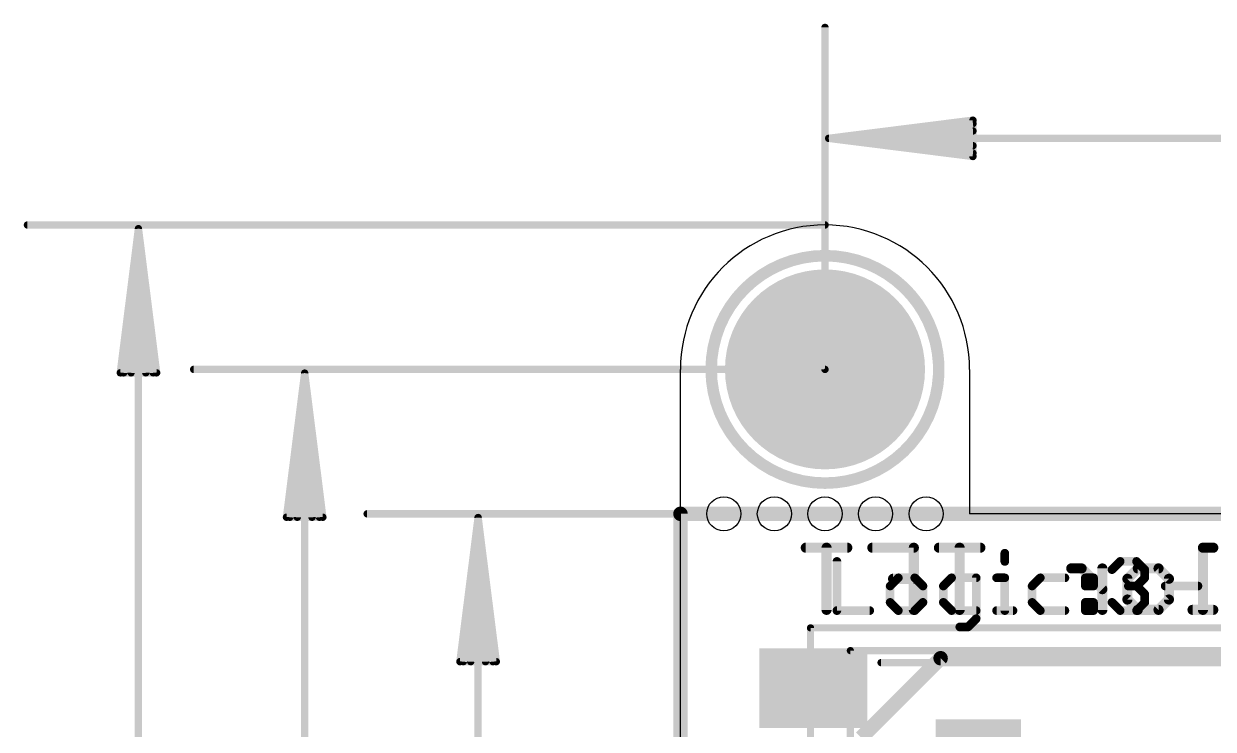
# Model space of a CAD drawing. Extents: x -13.4 to 36.9, y -18 to 22.9.
# Drawn here: x -13.06 to 7.84, y 10.18 to 22.59 of the extents above; entities that cross this region are included whole.
import ezdxf

# ---------------------------------------------------------------- set-up
doc = ezdxf.new("R2010")
doc.units = 0
for name, color, linetype in [('1', 12, 'CONTINUOUS'), ('16', 132, 'CONTINUOUS'), ('17', 110, 'CONTINUOUS'), ('20', 53, 'CONTINUOUS'), ('21', 40, 'CONTINUOUS'), ('22', 6, 'CONTINUOUS'), ('23', 53, 'CONTINUOUS'), ('47', 253, 'CONTINUOUS')]:
    doc.layers.add(name, color=color, linetype=linetype)

# ---------------------------------------------------------------- blocks, each defined once
blk = doc.blocks.new('RECT')
blk.add_solid([(-0.5, -0.5), (0.5, -0.5), (-0.5, 0.5), (0.5, 0.5)])
blk = doc.blocks.new('ROUNDP')
at = {"const_width": 0.5}
blk.add_lwpolyline([(0, -0.25, 1), (0, 0.25, 1), (0, -0.25)], format="xyb", dxfattribs=at)

msp = doc.modelspace()

# ---------------------------------------------------------------- linework, layer by layer
at = {"layer": '1', "const_width": 0.254}
for points in [[(-1.524, 13.97), (-1.524, -8.763)], [(30.226, 13.97), (-1.524, 13.97)]]:
    msp.add_lwpolyline(points, dxfattribs=at)
at = {"layer": '1', "const_width": 0.127}
for points in [[(-1.4605, 13.97, 1), (-1.5875, 13.97)], [(-1.524, 14.0335, 1), (-1.524, 13.9065)]]:
    msp.add_lwpolyline(points, format="xyb", dxfattribs=at)
at = {"layer": '16', "const_width": 0.254}
for points in [[(1.651, 10.033), (3.048, 11.43)], [(3.048, 11.43), (21.463, 11.43)]]:
    msp.add_lwpolyline(points, dxfattribs=at)
at = {"layer": '16', "const_width": 0.127}
for points in [[(3.048, 11.4935, 1), (3.048, 11.3665)], [(3.0929, 11.3851, 1), (3.0031, 11.4749)]]:
    msp.add_lwpolyline(points, format="xyb", dxfattribs=at)
at = {"layer": '20'}
for p, q in [((-1.524, -6.223), (-1.524, 16.51)), ((3.556, 16.51), (3.556, 13.97)), ((25.146, 13.97), (3.556, 13.97))]:
    msp.add_line(p, q, dxfattribs=at)
for centre in [(-0.762, 13.97), (0.127, 13.97), (1.016, 13.97), (1.905, 13.97), (2.794, 13.97)]:
    msp.add_circle(centre, 0.3, dxfattribs=at)
for start, end in [(90, 180), (0, 90)]:
    msp.add_arc((1.016, 16.51), 2.54, start, end, dxfattribs=at)
at = {"layer": '21'}
for points, const_width in [([(1.016, 14.51, 1), (1.016, 18.51, 1), (1.016, 14.51)], 0.2032), ([(1.2636, 13.1325, 1), (1.1874, 13.1325)], 0.0762), ([(4.2142, 13.2766, 1), (4.138, 13.2766)], 0.0762), ([(4.138, 13.1325, 1), (4.2142, 13.1325)], 0.0762), ([(6.2031, 13.1706, 1), (6.2031, 13.0944)], 0.0762), ([(6.23, 13.1056, 1), (6.1762, 13.1595)], 0.0762), ([(6.5181, 13.1595, 1), (6.4643, 13.1056)], 0.0762), ([(6.4912, 13.0944, 1), (6.4912, 13.1706)], 0.0762), ([(6.0321, 13.0154, 1), (6.086, 12.9615)], 0.0762), ([(6.6734, 12.9885, 1), (6.5972, 12.9885)], 0.0762), ([(6.6083, 12.9615, 1), (6.6622, 13.0154)], 0.0762), ([(2.1991, 12.7004, 1), (2.1229, 12.7004)], 0.0762), ([(2.1341, 12.7273, 1), (2.188, 12.6734)], 0.0762), ([(2.3051, 12.8825, 1), (2.3051, 12.8063)], 0.0762), ([(2.332, 12.8175, 1), (2.2782, 12.8714)], 0.0762), ([(2.6202, 12.8714, 1), (2.5663, 12.8175)], 0.0762), ([(2.5932, 12.8063, 1), (2.5932, 12.8825)], 0.0762), ([(2.7754, 12.7004, 1), (2.6992, 12.7004)], 0.0762), ([(2.7103, 12.6734, 1), (2.7642, 12.7273)], 0.0762), ([(3.0696, 12.7273, 1), (3.1235, 12.6734)], 0.0762), ([(3.1347, 12.7004, 1), (3.0585, 12.7004)], 0.0762), ([(3.2406, 12.8825, 1), (3.2406, 12.8063)], 0.0762), ([(3.2676, 12.8175, 1), (3.2137, 12.8714)], 0.0762), ([(3.7109, 12.8444, 1), (3.6347, 12.8444)], 0.0762), ([(3.6728, 12.8063, 1), (3.6728, 12.8825)], 0.0762), ([(4.0321, 12.8825, 1), (4.0321, 12.8063)], 0.0762), ([(4.2142, 12.8444, 1), (4.138, 12.8444)], 0.0762), ([(4.1761, 12.8063, 1), (4.1761, 12.8825)], 0.0762), ([(4.6288, 12.7273, 1), (4.6827, 12.6734)], 0.0762), ([(4.6939, 12.7004, 1), (4.6177, 12.7004)], 0.0762), ([(4.7998, 12.8825, 1), (4.7998, 12.8063)], 0.0762), ([(4.8268, 12.8175, 1), (4.7729, 12.8714)], 0.0762), ([(5.232, 12.8063, 1), (5.232, 12.8825)], 0.0762), ([(5.5913, 12.8825, 1), (5.5913, 12.8063)], 0.0762), ([(5.6294, 12.8444, 1), (5.5532, 12.8444)], 0.0762), ([(5.5913, 12.7385, 1), (5.5913, 12.6623)], 0.0762), ([(5.7734, 12.8444, 1), (5.6972, 12.8444)], 0.0762), ([(5.7353, 12.8063, 1), (5.7353, 12.8825)], 0.0762), ([(5.7353, 12.6623, 1), (5.7353, 12.7385)], 0.0762), ([(6.3472, 12.7385, 1), (6.3472, 12.6623)], 0.0762), ([(6.5181, 12.7273, 1), (6.4643, 12.6734)], 0.0762), ([(6.4643, 12.7273, 1), (6.5181, 12.6734)], 0.0762), ([(6.4912, 12.6623, 1), (6.4912, 12.7385)], 0.0762), ([(6.5972, 12.8444, 1), (6.6734, 12.8444)], 0.0762), ([(6.6622, 12.8175, 1), (6.6083, 12.8714)], 0.0762), ([(6.9946, 12.7385, 1), (6.9946, 12.6623)], 0.0762), ([(7.5708, 12.6623, 1), (7.5708, 12.7385)], 0.0762), ([(5.5532, 12.7004, 1), (5.6294, 12.7004)], 0.0762), ([(5.6972, 12.7004, 1), (5.7734, 12.7004)], 0.0762), ([(6.6734, 12.5563, 1), (6.5972, 12.5563)], 0.0762), ([(6.6083, 12.5294, 1), (6.6622, 12.5833)], 0.0762), ([(1.2255, 12.3063, 1), (1.2255, 12.2301)], 0.0762), ([(1.8018, 12.2301, 1), (1.8018, 12.3063)], 0.0762), ([(2.188, 12.4392, 1), (2.1341, 12.3853)], 0.0762), ([(2.1229, 12.4123, 1), (2.1991, 12.4123)], 0.0762), ([(2.3051, 12.3063, 1), (2.3051, 12.2301)], 0.0762), ([(2.2782, 12.2413, 1), (2.332, 12.2951)], 0.0762), ([(2.5663, 12.2951, 1), (2.6202, 12.2413)], 0.0762), ([(2.5932, 12.2301, 1), (2.5932, 12.3063)], 0.0762), ([(2.6992, 12.4123, 1), (2.7754, 12.4123)], 0.0762), ([(2.7642, 12.3853, 1), (2.7103, 12.4392)], 0.0762), ([(3.1235, 12.4392, 1), (3.0696, 12.3853)], 0.0762), ([(3.0585, 12.4123, 1), (3.1347, 12.4123)], 0.0762), ([(3.2406, 12.3063, 1), (3.2406, 12.2301)], 0.0762), ([(3.2137, 12.2413, 1), (3.2676, 12.2951)], 0.0762), ([(3.6728, 12.2301, 1), (3.6728, 12.3063)], 0.0762), ([(4.0321, 12.3063, 1), (4.0321, 12.2301)], 0.0762), ([(4.3202, 12.2301, 1), (4.3202, 12.3063)], 0.0762), ([(4.6827, 12.4392, 1), (4.6288, 12.3853)], 0.0762), ([(4.6177, 12.4123, 1), (4.6939, 12.4123)], 0.0762), ([(4.7998, 12.3063, 1), (4.7998, 12.2301)], 0.0762), ([(4.7729, 12.2413, 1), (4.8268, 12.2951)], 0.0762), ([(5.232, 12.2301, 1), (5.232, 12.3063)], 0.0762), ([(5.5913, 12.4504, 1), (5.5913, 12.3742)], 0.0762), ([(5.6294, 12.4123, 1), (5.5532, 12.4123)], 0.0762), ([(5.5913, 12.3063, 1), (5.5913, 12.2301)], 0.0762), ([(5.7734, 12.4123, 1), (5.6972, 12.4123)], 0.0762), ([(5.7353, 12.3742, 1), (5.7353, 12.4504)], 0.0762), ([(5.7353, 12.2301, 1), (5.7353, 12.3063)], 0.0762), ([(6.086, 12.4392, 1), (6.0321, 12.3853)], 0.0762), ([(6.2031, 12.3063, 1), (6.2031, 12.2301)], 0.0762), ([(6.1762, 12.2413, 1), (6.23, 12.2951)], 0.0762), ([(6.4643, 12.2951, 1), (6.5181, 12.2413)], 0.0762), ([(6.4912, 12.2301, 1), (6.4912, 12.3063)], 0.0762), ([(6.5972, 12.4123, 1), (6.6734, 12.4123)], 0.0762), ([(6.6622, 12.3853, 1), (6.6083, 12.4392)], 0.0762), ([(1.1874, 12.2682, 1), (1.2636, 12.2682)], 0.0762), ([(3.6347, 12.1241, 1), (3.7109, 12.1241)], 0.0762), ([(3.6997, 12.0972, 1), (3.6458, 12.1511)], 0.0762), ([(4.138, 12.2682, 1), (4.2142, 12.2682)], 0.0762), ([(5.5532, 12.2682, 1), (5.6294, 12.2682)], 0.0762), ([(5.6972, 12.2682, 1), (5.7734, 12.2682)], 0.0762), ([(3.3847, 12.0182, 1), (3.3847, 11.942)], 0.0762), ([(3.5018, 12.007, 1), (3.5557, 11.9531)], 0.0762), ([(3.5287, 11.942, 1), (3.5287, 12.0182)], 0.0762), ([(2.001, 11.3848, 1), (2.001, 11.3212)], 0.0635)]:
    msp.add_lwpolyline(points, format="xyb", dxfattribs=dict(at, const_width=const_width))
for points, const_width in [([(1.2255, 13.1325), (1.2255, 12.2682)], 0.1524), ([(4.1761, 13.2766), (4.1761, 13.1325)], 0.1524), ([(6.059, 12.9885), (6.2031, 13.1325)], 0.1524), ([(6.2031, 13.1325), (6.4912, 13.1325)], 0.1524), ([(6.4912, 13.1325), (6.6353, 12.9885)], 0.1524), ([(6.6353, 12.9885), (6.6353, 12.8444)], 0.1524), ([(2.3051, 12.8444), (2.161, 12.7004)], 0.1524), ([(2.161, 12.7004), (2.161, 12.4123)], 0.1524), ([(2.5932, 12.8444), (2.3051, 12.8444)], 0.1524), ([(2.7373, 12.7004), (2.5932, 12.8444)], 0.1524), ([(2.7373, 12.4123), (2.7373, 12.7004)], 0.1524), ([(3.2406, 12.8444), (3.0966, 12.7004)], 0.1524), ([(3.0966, 12.7004), (3.0966, 12.4123)], 0.1524), ([(3.6728, 12.8444), (3.2406, 12.8444)], 0.1524), ([(3.6728, 12.1241), (3.6728, 12.8444)], 0.1524), ([(4.0321, 12.8444), (4.1761, 12.8444)], 0.1524), ([(4.1761, 12.8444), (4.1761, 12.2682)], 0.1524), ([(4.7998, 12.8444), (4.6558, 12.7004)], 0.1524), ([(4.6558, 12.7004), (4.6558, 12.4123)], 0.1524), ([(5.232, 12.8444), (4.7998, 12.8444)], 0.1524), ([(5.5913, 12.8444), (5.7353, 12.8444)], 0.1524), ([(5.5913, 12.7004), (5.5913, 12.8444)], 0.1524), ([(5.7353, 12.7004), (5.5913, 12.7004)], 0.1524), ([(5.7353, 12.8444), (5.7353, 12.7004)], 0.1524), ([(6.4912, 12.7004), (6.3472, 12.7004)], 0.1524), ([(6.6353, 12.8444), (6.4912, 12.7004)], 0.1524), ([(6.4912, 12.7004), (6.6353, 12.5563)], 0.1524), ([(6.9946, 12.7004), (7.5708, 12.7004)], 0.1524), ([(6.6353, 12.5563), (6.6353, 12.4123)], 0.1524), ([(1.2255, 12.2682), (1.8018, 12.2682)], 0.1524), ([(2.161, 12.4123), (2.3051, 12.2682)], 0.1524), ([(2.3051, 12.2682), (2.5932, 12.2682)], 0.1524), ([(2.5932, 12.2682), (2.7373, 12.4123)], 0.1524), ([(3.0966, 12.4123), (3.2406, 12.2682)], 0.1524), ([(3.2406, 12.2682), (3.6728, 12.2682)], 0.1524), ([(4.0321, 12.2682), (4.3202, 12.2682)], 0.1524), ([(4.6558, 12.4123), (4.7998, 12.2682)], 0.1524), ([(4.7998, 12.2682), (5.232, 12.2682)], 0.1524), ([(5.5913, 12.4123), (5.7353, 12.4123)], 0.1524), ([(5.5913, 12.2682), (5.5913, 12.4123)], 0.1524), ([(5.7353, 12.2682), (5.5913, 12.2682)], 0.1524), ([(5.7353, 12.4123), (5.7353, 12.2682)], 0.1524), ([(6.2031, 12.2682), (6.059, 12.4123)], 0.1524), ([(6.4912, 12.2682), (6.2031, 12.2682)], 0.1524), ([(6.6353, 12.4123), (6.4912, 12.2682)], 0.1524), ([(3.5287, 11.9801), (3.6728, 12.1241)], 0.1524), ([(3.3847, 11.9801), (3.5287, 11.9801)], 0.1524), ([(13.951, 11.353), (2.001, 11.353)], 0.127)]:
    msp.add_lwpolyline(points, dxfattribs=dict(at, const_width=const_width))
at = {"layer": '22'}
for points, const_width in [([(0.6788, 13.4185, 1), (0.6788, 13.3296)], 0.0889), ([(1.0876, 13.374, 1), (0.9987, 13.374)], 0.0889), ([(1.4076, 13.3296, 1), (1.4076, 13.4185)], 0.0889), ([(1.8482, 13.4185, 1), (1.8482, 13.3296)], 0.0889), ([(2.6214, 13.374, 1), (2.5325, 13.374)], 0.0889), ([(2.577, 13.3296, 1), (2.577, 13.4185)], 0.0889), ([(3.0176, 13.4185, 1), (3.0176, 13.3296)], 0.0889), ([(3.4264, 13.374, 1), (3.3375, 13.374)], 0.0889), ([(3.7464, 13.3296, 1), (3.7464, 13.4185)], 0.0889), ([(7.7015, 13.374, 1), (7.6126, 13.374)], 0.0889), ([(7.6571, 13.4185, 1), (7.6571, 13.3296)], 0.0889), ([(7.8393, 13.3296, 1), (7.8393, 13.4185)], 0.0889), ([(5.3437, 13.0541, 1), (5.3437, 12.9652)], 0.0889), ([(5.5573, 13.0411, 1), (5.4945, 12.9782)], 0.0889), ([(5.5259, 12.9652, 1), (5.5259, 13.0541)], 0.0889), ([(5.9347, 13.0097, 1), (5.8458, 13.0097)], 0.0889), ([(6.5131, 13.0541, 1), (6.5131, 12.9652)], 0.0889), ([(6.5445, 12.9782, 1), (6.4817, 13.0411)], 0.0889), ([(6.9089, 13.0411, 1), (6.846, 12.9782)], 0.0889), ([(6.8775, 12.9652, 1), (6.8775, 13.0541)], 0.0889), ([(2.2126, 12.8719, 1), (2.2126, 12.783)], 0.0889), ([(2.577, 12.783, 1), (2.577, 12.8719)], 0.0889), ([(6.3754, 12.8275, 1), (6.2865, 12.8275)], 0.0889), ([(6.2995, 12.8589, 1), (6.3623, 12.796)], 0.0889), ([(7.1041, 12.8275, 1), (7.0152, 12.8275)], 0.0889), ([(7.0282, 12.796, 1), (7.0911, 12.8589)], 0.0889), ([(5.8588, 12.6138, 1), (5.9217, 12.6767)], 0.0889), ([(6.3623, 12.4945, 1), (6.2995, 12.4317)], 0.0889), ([(7.0911, 12.4317, 1), (7.0282, 12.4945)], 0.0889), ([(6.2865, 12.4631, 1), (6.3754, 12.4631)], 0.0889), ([(6.5131, 12.3254, 1), (6.5131, 12.2365)], 0.0889), ([(6.4817, 12.2495, 1), (6.5445, 12.3123)], 0.0889), ([(6.846, 12.3123, 1), (6.9089, 12.2495)], 0.0889), ([(6.8775, 12.2365, 1), (6.8775, 12.3254)], 0.0889), ([(7.0152, 12.4631, 1), (7.1041, 12.4631)], 0.0889), ([(7.4749, 12.3254, 1), (7.4749, 12.2365)], 0.0889), ([(7.8393, 12.2365, 1), (7.8393, 12.3254)], 0.0889), ([(0.9987, 12.2809, 1), (1.0876, 12.2809)], 0.0889), ([(2.5325, 12.2809, 1), (2.6214, 12.2809)], 0.0889), ([(3.3375, 12.2809, 1), (3.4264, 12.2809)], 0.0889), ([(5.8458, 12.2809, 1), (5.9347, 12.2809)], 0.0889), ([(7.6126, 12.2809, 1), (7.7015, 12.2809)], 0.0889), ([(0.762, 11.9958, 1), (0.762, 11.9322)], 0.0635), ([(0.7937, 11.964, 1), (0.7303, 11.964)], 0.0635), ([(1.462, 11.5958, 1), (1.462, 11.5322)], 0.0635), ([(1.4937, 11.564, 1), (1.4303, 11.564)], 0.0635)]:
    msp.add_lwpolyline(points, format="xyb", dxfattribs=dict(at, const_width=const_width))
for points, const_width in [([(1.4076, 13.374), (0.6788, 13.374)], 0.1778), ([(1.0432, 12.2809), (1.0432, 13.374)], 0.1778), ([(2.577, 13.374), (1.8482, 13.374)], 0.1778), ([(2.577, 12.2809), (2.577, 13.374)], 0.1778), ([(3.7464, 13.374), (3.0176, 13.374)], 0.1778), ([(3.382, 12.2809), (3.382, 13.374)], 0.1778), ([(7.8393, 13.374), (7.6571, 13.374)], 0.1778), ([(7.6571, 13.374), (7.6571, 12.2809)], 0.1778), ([(5.5259, 13.0097), (5.3437, 13.0097)], 0.1778), ([(5.8903, 12.6453), (5.5259, 13.0097)], 0.1778), ([(5.8903, 12.2809), (5.8903, 13.0097)], 0.1778), ([(6.3309, 12.8275), (6.5131, 13.0097)], 0.1778), ([(6.5131, 13.0097), (6.8775, 13.0097)], 0.1778), ([(6.8775, 13.0097), (7.0597, 12.8275)], 0.1778), ([(2.577, 12.8275), (2.2126, 12.8275)], 0.1778), ([(6.3309, 12.4631), (6.3309, 12.8275)], 0.1778), ([(7.0597, 12.8275), (7.0597, 12.4631)], 0.1778), ([(6.5131, 12.2809), (6.3309, 12.4631)], 0.1778), ([(7.0597, 12.4631), (6.8775, 12.2809)], 0.1778), ([(6.8775, 12.2809), (6.5131, 12.2809)], 0.1778), ([(7.8393, 12.2809), (7.4749, 12.2809)], 0.1778), ([(0.762, -3.836), (0.762, 11.964)], 0.127), ([(0.762, 11.964), (27.762, 11.964)], 0.127), ([(27.262, 11.564), (1.462, 11.564)], 0.127), ([(1.462, 11.564), (1.462, -3.436)], 0.127)]:
    msp.add_lwpolyline(points, dxfattribs=dict(at, const_width=const_width))
at = {"layer": '23'}
msp.add_point((1.016, 16.51), dxfattribs=at)
at = {"layer": '47', "const_width": 0.13}
for points in [[(1.016, 16.51), (1.016, 22.524)], [(1.081, 20.574), (3.616, 20.8932)], [(3.616, 20.8932), (3.616, 20.2548)], [(1.081, 20.574), (3.616, 20.834)], [(1.081, 20.574), (3.616, 20.704)], [(1.081, 20.574), (27.621, 20.574)], [(3.616, 20.2548), (1.081, 20.574)], [(3.616, 20.444), (1.081, 20.574)], [(3.616, 20.314), (1.081, 20.574)], [(1.016, 19.05), (-12.999, 19.05)], [(-11.049, 18.985), (-11.3682, 16.45)], [(-11.049, 18.985), (-11.309, 16.45)], [(-11.049, 18.985), (-11.179, 16.45)], [(-11.049, -8.825), (-11.049, 18.985)], [(-10.7298, 16.45), (-11.049, 18.985)], [(-10.919, 16.45), (-11.049, 18.985)], [(-10.789, 16.45), (-11.049, 18.985)], [(-11.3682, 16.45), (-10.7298, 16.45)], [(1.016, 16.51), (-10.078, 16.51)], [(-8.128, 16.445), (-8.4472, 13.91)], [(-8.128, 16.445), (-8.388, 13.91)], [(-8.128, 16.445), (-8.258, 13.91)], [(-8.128, -8.698), (-8.128, 16.445)], [(-7.8088, 13.91), (-8.128, 16.445)], [(-7.998, 13.91), (-8.128, 16.445)], [(-7.868, 13.91), (-8.128, 16.445)], [(17.018, 13.97), (-7.03, 13.97)], [(-8.4472, 13.91), (-7.8088, 13.91)], [(-5.08, 13.905), (-5.3992, 11.37)], [(-5.08, 13.905), (-5.34, 11.37)], [(-5.08, 13.905), (-5.21, 11.37)], [(-5.08, -8.698), (-5.08, 13.905)], [(-4.7608, 11.37), (-5.08, 13.905)], [(-4.95, 11.37), (-5.08, 13.905)], [(-4.82, 11.37), (-5.08, 13.905)], [(-5.3992, 11.37), (-4.7608, 11.37)]]:
    msp.add_lwpolyline(points, dxfattribs=at)
at = {"layer": '47', "const_width": 0.065}
for points in [[(1.0485, 22.524, 1), (0.9835, 22.524)], [(3.6485, 20.8932, 1), (3.5835, 20.8932)], [(3.6201, 20.861, 1), (3.6119, 20.9255)], [(3.6193, 20.8017, 1), (3.6127, 20.8663)], [(3.6177, 20.6715, 1), (3.6143, 20.7365)], [(1.081, 20.6065, 1), (1.081, 20.5415)], [(1.0851, 20.6062, 1), (1.0769, 20.5418)], [(1.0793, 20.6065, 1), (1.0827, 20.5415)], [(1.0827, 20.6065, 1), (1.0793, 20.5415)], [(1.0843, 20.6063, 1), (1.0777, 20.5417)], [(1.0777, 20.6063, 1), (1.0843, 20.5417)], [(1.0769, 20.6062, 1), (1.0851, 20.5418)], [(3.6143, 20.4115, 1), (3.6177, 20.4765)], [(3.5835, 20.2548, 1), (3.6485, 20.2548)], [(3.6119, 20.2225, 1), (3.6201, 20.287)], [(3.6127, 20.2817, 1), (3.6193, 20.3463)], [(-12.999, 19.0825, 1), (-12.999, 19.0175)], [(-11.0165, 18.985, 1), (-11.0815, 18.985)], [(-11.0168, 18.9891, 1), (-11.0812, 18.9809)], [(-11.0165, 18.9833, 1), (-11.0815, 18.9867)], [(-11.0165, 18.9867, 1), (-11.0815, 18.9833)], [(-11.0167, 18.9883, 1), (-11.0813, 18.9817)], [(-11.0167, 18.9817, 1), (-11.0813, 18.9883)], [(-11.0168, 18.9809, 1), (-11.0812, 18.9891)], [(1.016, 19.0175, 1), (1.016, 19.0825)], [(-11.3682, 16.4825, 1), (-11.3682, 16.4175)], [(-10.7298, 16.4175, 1), (-10.7298, 16.4825)], [(-10.078, 16.5425, 1), (-10.078, 16.4775)], [(0.9835, 16.51, 1), (1.0485, 16.51)], [(1.016, 16.4775, 1), (1.016, 16.5425)], [(-11.4005, 16.4541, 1), (-11.336, 16.4459)], [(-11.3413, 16.4533, 1), (-11.2767, 16.4467)], [(-11.2115, 16.4517, 1), (-11.1465, 16.4483)], [(-10.9515, 16.4483, 1), (-10.8865, 16.4517)], [(-10.8213, 16.4467, 1), (-10.7567, 16.4533)], [(-10.762, 16.4459, 1), (-10.6975, 16.4541)], [(-8.0955, 16.445, 1), (-8.1605, 16.445)], [(-8.0958, 16.4491, 1), (-8.1602, 16.4409)], [(-8.0955, 16.4433, 1), (-8.1605, 16.4467)], [(-8.0955, 16.4467, 1), (-8.1605, 16.4433)], [(-8.0957, 16.4483, 1), (-8.1603, 16.4417)], [(-8.0957, 16.4417, 1), (-8.1603, 16.4483)], [(-8.0958, 16.4409, 1), (-8.1602, 16.4491)], [(-7.03, 14.0025, 1), (-7.03, 13.9375)], [(-8.4795, 13.9141, 1), (-8.415, 13.9059)], [(-8.4472, 13.9425, 1), (-8.4472, 13.8775)], [(-8.4203, 13.9133, 1), (-8.3557, 13.9067)], [(-8.2905, 13.9117, 1), (-8.2255, 13.9083)], [(-8.0305, 13.9083, 1), (-7.9655, 13.9117)], [(-7.9003, 13.9067, 1), (-7.8357, 13.9133)], [(-7.841, 13.9059, 1), (-7.7765, 13.9141)], [(-7.8088, 13.8775, 1), (-7.8088, 13.9425)], [(-5.0475, 13.905, 1), (-5.1125, 13.905)], [(-5.0478, 13.9091, 1), (-5.1122, 13.9009)], [(-5.0475, 13.9033, 1), (-5.1125, 13.9067)], [(-5.0475, 13.9067, 1), (-5.1125, 13.9033)], [(-5.0477, 13.9083, 1), (-5.1123, 13.9017)], [(-5.0477, 13.9017, 1), (-5.1123, 13.9083)], [(-5.0478, 13.9009, 1), (-5.1122, 13.9091)], [(-5.4315, 11.3741, 1), (-5.367, 11.3659)], [(-5.3992, 11.4025, 1), (-5.3992, 11.3375)], [(-5.3723, 11.3733, 1), (-5.3077, 11.3667)], [(-5.2425, 11.3717, 1), (-5.1775, 11.3683)], [(-4.9825, 11.3683, 1), (-4.9175, 11.3717)], [(-4.8523, 11.3667, 1), (-4.7877, 11.3733)], [(-4.793, 11.3659, 1), (-4.7285, 11.3741)], [(-4.7608, 11.3375, 1), (-4.7608, 11.4025)]]:
    msp.add_lwpolyline(points, format="xyb", dxfattribs=at)

# ---------------------------------------------------------------- block references
at = {"layer": '1', "rotation": 270}
for p, xscale, yscale in [((0.811, 10.903), 1.4, 1.9), ((3.711, 10.003), 0.7, 1.5)]:
    msp.add_blockref('RECT', p, dxfattribs=dict(at, xscale=xscale, yscale=yscale))
at = {"layer": '17', "xscale": 3.516, "yscale": 3.516}
msp.add_blockref('ROUNDP', (1.016, 16.51), dxfattribs=at)
msp.add_blockref('ROUNDP', (1.016, 16.51), dxfattribs=at)

doc.saveas('drawing.dxf')
